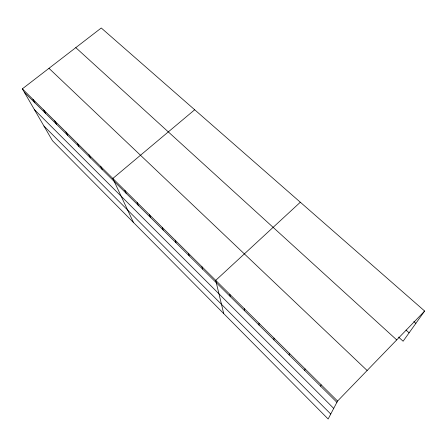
<?xml version="1.0" encoding="UTF-8"?>
<svg xmlns="http://www.w3.org/2000/svg" width="447" height="447" viewBox="0 0 447 447"><rect width="100%" height="100%" fill="white"/><g stroke="black" fill="none" stroke-linecap="round" stroke-linejoin="round"><path stroke-width="0.67" d="M273.961 339.899L273.961 338.044M289.175 354.991L289.332 353.27M304.731 370.418L305.05 368.836M320.639 386.191L321.13 384.761M424.65 311.039L337.574 401.048L328.143 419.007L52.455 140.704L22.35 88.841L101.262 27.993L424.65 311.039L403.11 341.229L398.556 337.099M300.328 202.228L215.717 280.358L223.712 313.587M194.691 109.766L112.834 178.459L133.463 222.483M413.844 321.549L415.866 323.349M406.016 330.076L409.094 332.842M75.794 47.633L396.718 339.91M48.969 68.313L367.127 370.502M22.35 88.841L337.574 401.048M24.429 92.417L336.904 402.328M34.43 109.649L333.719 408.396M43.929 126.015L330.752 414.039M32.922 99.307L34.927 102.832M43.689 109.973L45.622 113.443M54.663 120.846L56.523 124.249M65.849 131.921L67.631 135.268M77.253 143.219L78.951 146.499M88.88 154.735L90.495 157.947M100.737 166.48L102.268 169.62M124.814 190.321L126.155 193.311M137.028 202.418L138.268 205.324M149.482 214.756L150.622 217.577M162.194 227.344L163.228 230.082M175.163 240.195L176.09 242.833M188.405 253.304L189.21 255.846M201.915 266.691L202.608 269.133M229.814 294.322L230.244 296.545M244.213 308.581L244.503 310.687M258.925 323.153L259.076 325.137"/></g></svg>
